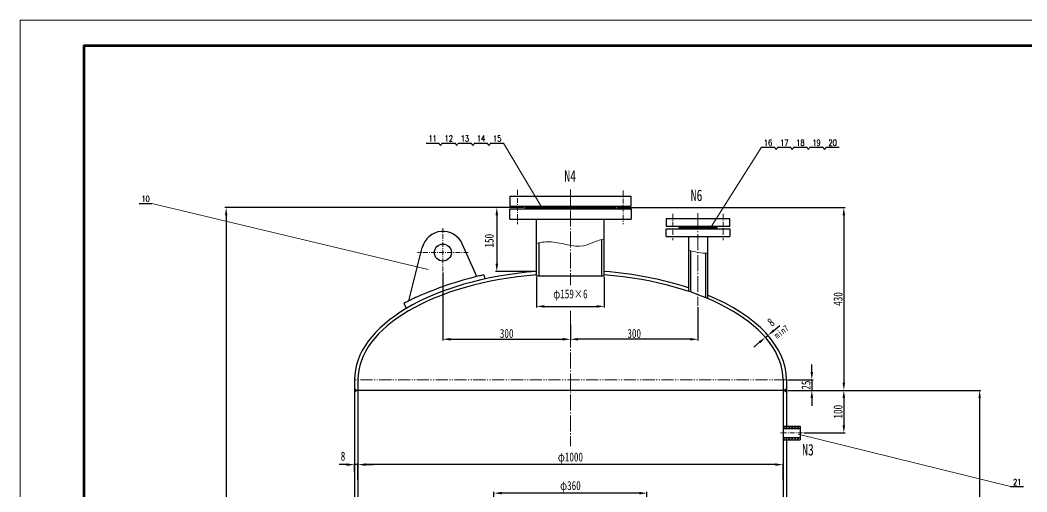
# Model space of a CAD drawing. Header units: millimetres. Extents: x -6371 to 28923, y -4684 to 1396.
# Drawn here: x 25359 to 27727, y -747 to 362 of the extents above; entities that cross this region are included whole.
import ezdxf
from ezdxf.enums import TextEntityAlignment as Align

# ---------------------------------------------------------------- set-up
doc = ezdxf.new("R2010")
doc.units = ezdxf.units.MM
doc.header["$LTSCALE"] = 15
doc.header["$PDMODE"] = 1
for name, pattern in [('JXX-L', [2.95, 1.9, -0.25, 0.15, -0.25, 0.15, -0.25]), ('ZXX-L', [3.28, 2.5, -0.3, 0.18, -0.3]), ('ZXX-S', [1.27, 0.75, -0.2, 0.12, -0.2])]:
    doc.linetypes.add(name, pattern=pattern)
doc.layers.get('Defpoints').update_dxf_attribs({"linetype": 'CONTINUOUS'})
for name, color, linetype, lineweight in [('A 粗实线', 1, 'CONTINUOUS', 25), ('B 细实线', 7, 'CONTINUOUS', 15), ('C 文 字', 2, 'CONTINUOUS', 20), ('D 短中心线', 3, 'ZXX-S', 18), ('E 长中心线', 3, 'ZXX-L', 15), ('I 长双点线', 3, 'JXX-L', 15), ('J 标注尺寸', 2, 'CONTINUOUS', 15)]:
    doc.layers.add(name, color=color, linetype=linetype, lineweight=lineweight)
doc.styles.add('HZTXT', font='SIMFANG.TTF', dxfattribs={"width": 0.75})
doc.styles.add('ROMANC', font='romanc', dxfattribs={"width": 0.7, "height": 6})
doc.dimstyles.new('通用标注4.0', dxfattribs={"dimtxt": 21, "dimasz": 18, "dimexe": 3, "dimexo": 3, "dimgap": 3, "dimtad": 1, "dimdec": 0, "dimzin": 0, "dimdsep": 46, "dimtxsty": 'HZTXT', "dimcen": 3, "dimadec": 0, "dimazin": 0, "dimtfac": 0.375, "dimtdec": 0, "dimtmove": 2, "dimatfit": 3, "dimfxl": 0, "dimtzin": 0, "dimarcsym": 0})

# ---------------------------------------------------------------- blocks, each defined once
blk = doc.blocks.new('*D70')
at = {"layer": 'Defpoints', "color": 0}
for p in [(26547, -78.3), (26479.8, -228.3), (26573.5, -228.3)]:
    blk.add_point(p, dxfattribs=at)
at = {"layer": 'J 标注尺寸', "color": 0, "lineweight": -2}
for p, q in [((26544, -78.3), (26476.8, -78.3)), ((26479.8, -96.3), (26479.8, -210.3)), ((26570.5, -228.3), (26476.8, -228.3))]:
    blk.add_line(p, q, dxfattribs=at)
at = {"layer": 'J 标注尺寸', "color": 0}
for points in [[(26476.8, -96.3), (26482.8, -96.3), (26479.8, -78.3)], [(26476.8, -210.3), (26482.8, -210.3), (26479.8, -228.3)]]:
    blk.add_solid(points, dxfattribs=at)
at = {"layer": 'J 标注尺寸', "color": 0, "insert": (26462.1, -156.2), "char_height": 21, "attachment_point": 5, "rotation": 90, "style": 'HZTXT'}
blk.add_mtext('150', dxfattribs=at)
blk = doc.blocks.new('*D71')
at = {"layer": 'Defpoints', "color": 0}
for p in [(26573.5, -239.2), (26732.5, -239.2), (26732.5, -310.5)]:
    blk.add_point(p, dxfattribs=at)
at = {"layer": 'J 标注尺寸', "color": 0, "lineweight": -2}
for p, q in [((26573.5, -242.2), (26573.5, -313.5)), ((26732.5, -242.2), (26732.5, -313.5)), ((26591.5, -310.5), (26714.5, -310.5))]:
    blk.add_line(p, q, dxfattribs=at)
at = {"layer": 'J 标注尺寸', "color": 0}
for points in [[(26591.5, -307.5), (26591.5, -313.5), (26573.5, -310.5)], [(26714.5, -307.5), (26714.5, -313.5), (26732.5, -310.5)]]:
    blk.add_solid(points, dxfattribs=at)
at = {"layer": 'J 标注尺寸', "color": 0, "insert": (26653, -284.1), "char_height": 21, "attachment_point": 5, "style": 'HZTXT'}
blk.add_mtext('φ159×6', dxfattribs=at)
blk = doc.blocks.new('*D72')
at = {"layer": 'Defpoints', "color": 0}
for p in [(26153, -682.5), (26153, -720.4), (27153, -720.4)]:
    blk.add_point(p, dxfattribs=at)
at = {"layer": 'J 标注尺寸', "color": 0, "lineweight": -2}
for p, q in [((26153, -717.4), (26153, -679.5)), ((27135, -682.5), (26171, -682.5)), ((27153, -717.4), (27153, -679.5))]:
    blk.add_line(p, q, dxfattribs=at)
at = {"layer": 'J 标注尺寸', "color": 0}
for points in [[(26171, -679.5), (26171, -685.5), (26153, -682.5)], [(27135, -679.5), (27135, -685.5), (27153, -682.5)]]:
    blk.add_solid(points, dxfattribs=at)
at = {"layer": 'J 标注尺寸', "color": 0, "insert": (26653, -667.4), "char_height": 21, "attachment_point": 5, "style": 'HZTXT'}
blk.add_mtext('φ1000', dxfattribs=at)
blk = doc.blocks.new('*D73')
at = {"layer": 'Defpoints', "color": 0}
for p in [(26145, -682.5), (26145, -702.4), (26153, -702.4)]:
    blk.add_point(p, dxfattribs=at)
at = {"layer": 'J 标注尺寸', "color": 0, "lineweight": -2}
for p, q in [((26127, -682.5), (26109, -682.5)), ((26145, -699.4), (26145, -679.5)), ((26153, -682.5), (26145, -682.5)), ((26153, -699.4), (26153, -679.5)), ((26171, -682.5), (26189, -682.5))]:
    blk.add_line(p, q, dxfattribs=at)
at = {"layer": 'J 标注尺寸', "color": 0}
for points in [[(26127, -679.5), (26127, -685.5), (26145, -682.5)], [(26171, -679.5), (26171, -685.5), (26153, -682.5)]]:
    blk.add_solid(points, dxfattribs=at)
at = {"layer": 'J 标注尺寸', "color": 0, "insert": (26118, -662.7), "char_height": 21, "attachment_point": 5, "style": 'HZTXT'}
blk.add_mtext('8', dxfattribs=at)
blk = doc.blocks.new('*D75')
at = {"layer": 'Defpoints', "color": 0}
for p in [(27161, -508.1), (27199.2, -608.1), (27296.1, -608.1)]:
    blk.add_point(p, dxfattribs=at)
at = {"layer": 'J 标注尺寸', "color": 0, "lineweight": -2}
for p, q in [((27164, -508.1), (27299.1, -508.1)), ((27296.1, -526.1), (27296.1, -590.1)), ((27202.2, -608.1), (27299.1, -608.1))]:
    blk.add_line(p, q, dxfattribs=at)
at = {"layer": 'J 标注尺寸', "color": 0}
for points in [[(27293.1, -526.1), (27299.1, -526.1), (27296.1, -508.1)], [(27293.1, -590.1), (27299.1, -590.1), (27296.1, -608.1)]]:
    blk.add_solid(points, dxfattribs=at)
at = {"layer": 'J 标注尺寸', "color": 0, "insert": (27282.6, -558.1), "char_height": 21, "attachment_point": 5, "rotation": 90, "style": 'HZTXT'}
blk.add_mtext('100', dxfattribs=at)
blk = doc.blocks.new('*D78')
at = {"layer": 'Defpoints', "color": 0}
for p in [(26473, -749.6), (26473, -802.1), (26833, -802.1)]:
    blk.add_point(p, dxfattribs=at)
at = {"layer": 'J 标注尺寸', "color": 0, "lineweight": -2}
for p, q in [((26473, -799.1), (26473, -746.6)), ((26815, -749.6), (26491, -749.6)), ((26833, -799.1), (26833, -746.6))]:
    blk.add_line(p, q, dxfattribs=at)
at = {"layer": 'J 标注尺寸', "color": 0}
for points in [[(26491, -746.6), (26491, -752.6), (26473, -749.6)], [(26815, -746.6), (26815, -752.6), (26833, -749.6)]]:
    blk.add_solid(points, dxfattribs=at)
at = {"layer": 'J 标注尺寸', "color": 0, "insert": (26653, -734.5), "char_height": 21, "attachment_point": 5, "style": 'HZTXT'}
blk.add_mtext('φ360', dxfattribs=at)
blk = doc.blocks.new('*D87')
at = {"layer": 'Defpoints', "color": 0}
for p in [(26353, -228), (26653, -351.2), (26653, -387.8)]:
    blk.add_point(p, dxfattribs=at)
at = {"layer": 'J 标注尺寸', "color": 0, "lineweight": -2}
for p, q in [((26353, -231), (26353, -390.8)), ((26653, -354.2), (26653, -390.8)), ((26371, -387.8), (26635, -387.8))]:
    blk.add_line(p, q, dxfattribs=at)
at = {"layer": 'J 标注尺寸', "color": 0}
for points in [[(26371, -384.8), (26371, -390.8), (26353, -387.8)], [(26635, -384.8), (26635, -390.8), (26653, -387.8)]]:
    blk.add_solid(points, dxfattribs=at)
at = {"layer": 'J 标注尺寸', "color": 0, "insert": (26503, -374.3), "char_height": 21, "attachment_point": 5, "style": 'HZTXT'}
blk.add_mtext('300', dxfattribs=at)
blk = doc.blocks.new('*D92')
at = {"layer": 'Defpoints', "color": 0}
for p in [(27161, -508.1), (27161, -2058.1), (27615.5, -2058.1)]:
    blk.add_point(p, dxfattribs=at)
at = {"layer": 'J 标注尺寸', "color": 0, "lineweight": -2}
for p, q in [((27164, -508.1), (27618.5, -508.1)), ((27615.5, -526.1), (27615.5, -2040.1)), ((27164, -2058.1), (27618.5, -2058.1))]:
    blk.add_line(p, q, dxfattribs=at)
at = {"layer": 'J 标注尺寸', "color": 0}
for points in [[(27612.5, -526.1), (27618.5, -526.1), (27615.5, -508.1)], [(27612.5, -2040.1), (27618.5, -2040.1), (27615.5, -2058.1)]]:
    blk.add_solid(points, dxfattribs=at)
at = {"layer": 'J 标注尺寸', "color": 0, "insert": (27602, -1283.1), "char_height": 21, "attachment_point": 5, "rotation": 90, "style": 'HZTXT'}
blk.add_mtext('1550', dxfattribs=at)
blk = doc.blocks.new('*D93')
at = {"layer": 'Defpoints', "color": 0}
for p in [(26759, -78.3), (27161, -508.1), (27296.1, -508.1)]:
    blk.add_point(p, dxfattribs=at)
at = {"layer": 'J 标注尺寸', "color": 0, "lineweight": -2}
for p, q in [((26762, -78.3), (27299.1, -78.3)), ((27296.1, -96.3), (27296.1, -490.1)), ((27164, -508.1), (27299.1, -508.1))]:
    blk.add_line(p, q, dxfattribs=at)
at = {"layer": 'J 标注尺寸', "color": 0}
for points in [[(27293.1, -96.3), (27299.1, -96.3), (27296.1, -78.3)], [(27293.1, -490.1), (27299.1, -490.1), (27296.1, -508.1)]]:
    blk.add_solid(points, dxfattribs=at)
at = {"layer": 'J 标注尺寸', "color": 0, "insert": (27282.6, -293.2), "char_height": 21, "attachment_point": 5, "rotation": 90, "style": 'HZTXT'}
blk.add_mtext('430', dxfattribs=at)
blk = doc.blocks.new('*D94')
at = {"layer": 'Defpoints', "color": 0}
for p in [(26547, -78.3), (25843.2, -2828.1), (26224.8, -2828.1)]:
    blk.add_point(p, dxfattribs=at)
at = {"layer": 'J 标注尺寸', "color": 0, "lineweight": -2}
for p, q in [((26544, -78.3), (25840.2, -78.3)), ((25843.2, -96.3), (25843.2, -2810.1)), ((26221.8, -2828.1), (25840.2, -2828.1))]:
    blk.add_line(p, q, dxfattribs=at)
at = {"layer": 'J 标注尺寸', "color": 0}
for points in [[(25840.2, -96.3), (25846.2, -96.3), (25843.2, -78.3)], [(25840.2, -2810.1), (25846.2, -2810.1), (25843.2, -2828.1)]]:
    blk.add_solid(points, dxfattribs=at)
at = {"layer": 'J 标注尺寸', "color": 0, "insert": (25829.7, -1453.2), "char_height": 21, "attachment_point": 5, "rotation": 90, "style": 'HZTXT'}
blk.add_mtext('2750', dxfattribs=at)
blk = doc.blocks.new('*D100')
at = {"layer": 'Defpoints', "color": 0}
for p in [(26953, -309.1), (26653, -372.5), (26653, -387.8)]:
    blk.add_point(p, dxfattribs=at)
at = {"layer": 'J 标注尺寸', "color": 0, "lineweight": -2}
for p, q in [((26953, -312.1), (26953, -390.8)), ((26653, -375.5), (26653, -390.8)), ((26935, -387.8), (26671, -387.8))]:
    blk.add_line(p, q, dxfattribs=at)
at = {"layer": 'J 标注尺寸', "color": 0}
for points in [[(26671, -384.8), (26671, -390.8), (26653, -387.8)], [(26935, -384.8), (26935, -390.8), (26953, -387.8)]]:
    blk.add_solid(points, dxfattribs=at)
at = {"layer": 'J 标注尺寸', "color": 0, "insert": (26803, -374.3), "char_height": 21, "attachment_point": 5, "style": 'HZTXT'}
blk.add_mtext('300', dxfattribs=at)
blk = doc.blocks.new('*D99')
at = {"layer": 'Defpoints', "color": 0}
for p in [(27161, -483.1), (27164, -508.1), (27220.8, -508.1)]:
    blk.add_point(p, dxfattribs=at)
at = {"layer": 'J 标注尺寸', "color": 0, "lineweight": -2}
for p, q in [((27220.8, -465.1), (27220.8, -447.1)), ((27164, -483.1), (27223.8, -483.1)), ((27220.8, -483.1), (27220.8, -508.1)), ((27167, -508.1), (27223.8, -508.1)), ((27220.8, -526.1), (27220.8, -544.1))]:
    blk.add_line(p, q, dxfattribs=at)
at = {"layer": 'J 标注尺寸', "color": 0}
for points in [[(27217.8, -465.1), (27223.8, -465.1), (27220.8, -483.1)], [(27217.8, -526.1), (27223.8, -526.1), (27220.8, -508.1)]]:
    blk.add_solid(points, dxfattribs=at)
at = {"layer": 'J 标注尺寸', "color": 0, "insert": (27207.3, -495.6), "char_height": 21, "attachment_point": 5, "rotation": 90, "style": 'HZTXT'}
blk.add_mtext('25', dxfattribs=at)
blk = doc.blocks.new('*D103')
at = {"layer": 'Defpoints', "color": 0}
for p in [(27117.5, -378.6), (27115, -387.5), (27120.9, -382.6)]:
    blk.add_point(p, dxfattribs=at)
at = {"layer": 'J 标注尺寸', "color": 0, "lineweight": -2}
for p, q in [((27111.7, -383.5), (27117.5, -378.6)), ((27118.9, -380.3), (27115.6, -376.3)), ((27131.4, -367.1), (27145.2, -355.6)), ((27097.8, -395), (27084, -406.6)), ((27113.1, -385.2), (27109.7, -381.2))]:
    blk.add_line(p, q, dxfattribs=at)
at = {"layer": 'J 标注尺寸', "color": 0}
for points in [[(27129.5, -364.8), (27133.3, -369.4), (27117.5, -378.6)], [(27095.9, -392.7), (27099.7, -397.4), (27111.7, -383.5)]]:
    blk.add_solid(points, dxfattribs=at)
at = {"layer": 'J 标注尺寸', "color": 0, "insert": (27124.7, -347.9), "char_height": 21, "attachment_point": 5, "rotation": 39.779, "style": 'HZTXT'}
blk.add_mtext('8', dxfattribs=at)

msp = doc.modelspace()

# ---------------------------------------------------------------- hatches: boundary and pattern name
at = {"layer": 'B 细实线'}
h = msp.add_hatch(dxfattribs=at)
h.set_pattern_fill('ANSI31', color=256, scale=1.5, style=0)
h.set_pattern_definition([(45, (20166.8073, -2591.63), (-3.367596, 3.367596), [])])
h.paths.add_polyline_path([(27183, -592.1), (27153, -592.1), (27153, -596.8), (27183, -596.8)])
h.paths.add_polyline_path([(27183, -596.8), (27153, -596.8), (27153, -597.8), (27183, -597.8)])
h.paths.add_polyline_path([(27193, -592.1), (27183, -592.1), (27183, -596.8), (27193, -596.8)])
h.paths.add_polyline_path([(27193, -596.8), (27183, -596.8), (27183, -597.8), (27193, -597.8)])
h.paths.add_polyline_path([(27183, -618.4), (27153, -618.4), (27153, -619.4), (27183, -619.4)])
h.paths.add_polyline_path([(27193, -618.4), (27183, -618.4), (27183, -619.4), (27193, -619.4)])
h.paths.add_polyline_path([(27193, -619.4), (27183, -619.4), (27183, -624.1), (27193, -624.1)])
h.paths.add_polyline_path([(27183, -619.4), (27153, -619.4), (27153, -624.1), (27183, -624.1)])

# ---------------------------------------------------------------- linework, layer by layer
at = {"layer": 'A 粗实线'}
for p, q in [((26313.3, 73.4), (26343.6, 73.4)), ((26351.2, 73.4), (26381.6, 73.4)), ((26389.2, 73.4), (26419.6, 73.4)), ((26427.2, 73.4), (26457.5, 73.4)), ((26465.2, 73.4), (26495.5, 73.4)), ((27102.5, 63.6), (27132.8, 63.6)), ((27140.5, 63.6), (27170.8, 63.6)), ((27178.5, 63.6), (27208.8, 63.6)), ((27216.4, 63.6), (27246.8, 63.6)), ((27254.4, 63.6), (27284.8, 63.6)), ((25638.3, -68.5), (25668.6, -68.5)), ((26510.5, -51.3), (26795.5, -51.3)), ((26510.5, -51.3), (26510.5, -75.3)), ((26795.5, -75.3), (26795.5, -51.3)), ((26510.5, -75.3), (26795.5, -75.3)), ((26510.5, -105.3), (26510.5, -81.3)), ((26510.5, -81.3), (26795.5, -81.3)), ((26547, -75.3), (26547, -78.3)), ((26547, -81.3), (26547, -78.3)), ((26547, -78.3), (26759, -78.3)), ((26547, -78.3), (26759, -78.3)), ((26759, -78.3), (26759, -75.3)), ((26759, -78.3), (26759, -81.3)), ((26795.5, -81.3), (26795.5, -105.3)), ((26510.5, -105.3), (26795.5, -105.3)), ((26573.5, -239.2), (26573.5, -105.3)), ((26732.5, -239.2), (26732.5, -105.3)), ((26878, -103.9), (27028, -103.9)), ((26878, -103.9), (26878, -121.9)), ((27028, -121.9), (27028, -103.9)), ((26878, -121.9), (27028, -121.9)), ((26878, -145.9), (26878, -127.9)), ((26878, -127.9), (27028, -127.9)), ((26909, -121.9), (26909, -124.9)), ((26909, -127.9), (26909, -124.9)), ((26909, -124.9), (26997, -124.9)), ((26909, -124.9), (26997, -124.9)), ((26997, -124.9), (26997, -121.9)), ((26997, -124.9), (26997, -127.9)), ((27028, -127.9), (27028, -145.9)), ((26433, -240.3), (26398.6, -163.7)), ((26579.5, -239.2), (26579.5, -161.1)), ((26726.5, -239.2), (26726.5, -153.5)), ((26878, -145.9), (27028, -145.9)), ((26930.5, -145.9), (26930.5, -275.1)), ((26975.5, -145.9), (26975.5, -292)), ((26273, -297.6), (26304.5, -172)), ((26935.5, -180), (26935.5, -276.8)), ((26970.5, -185.6), (26970.5, -290)), ((26449, -236.4), (26451.3, -246.2)), ((26732.5, -239.2), (26573.5, -239.2)), ((26261.1, -303.7), (26267.2, -315.2)), ((26145, -483.1), (26145, -2083.1)), ((26153, -483.1), (26153, -2083.1)), ((27153, -483.1), (27153, -1495.1)), ((27161, -483.1), (27161, -592.1)), ((27161, -508.1), (26145, -508.1)), ((27153, -592.1), (27193, -592.1)), ((27153, -592.1), (27153, -624.1)), ((27153, -597.8), (27193, -597.8)), ((27193, -592.1), (27193, -624.1)), ((27153, -618.4), (27193, -618.4)), ((27153, -624.1), (27193, -624.1)), ((27161, -624.1), (27161, -1495.1)), ((27688.4, -734.3), (27718.7, -734.3))]:
    msp.add_line(p, q, dxfattribs=at)
at = {"layer": 'A 粗实线', "color": 5, "lineweight": 120}
msp.add_lwpolyline([(28862.5, -4623.6), (28862.5, 302.4), (25508.5, 302.4), (25508.5, -4623.6)], close=True, dxfattribs=at)
at = {"layer": 'A 粗实线'}
msp.add_circle((26353, -184.1), 20, dxfattribs=at)
msp.add_arc((26353, -184.1), 50, 24.1655, 165.9276, dxfattribs=at)
for major_axis, ratio, start_param, end_param in [((-508, 0), 0.507874, 4.869531, 6.283185), ((-500, 0), 0.5, 4.872067, 6.283185), ((-508, 0), 0.507874, 4.134497, 4.555247), ((-500, 0), 0.5, 3.141593, 4.552711), ((-508, 0), 0.507874, 3.141593, 4.024584)]:
    msp.add_ellipse((26653, -483.1), major_axis=major_axis, ratio=ratio, start_param=start_param, end_param=end_param, dxfattribs=at)
msp.add_open_spline([(26449, -236.4), (26445.5, -237.2), (26442, -238.1), (26412.2, -245.3), (26386.7, -252.6), (26338, -269.1), (26314.8, -278.2), (26282, -293.1), (26271.4, -298.3), (26261.1, -303.7)], degree=3, knots=[5.1363138, 5.1363138, 5.1363138, 5.1363138, 5.1550395, 5.1550395, 5.296664, 5.296664, 5.4382886, 5.4382886, 5.5091509, 5.5091509, 5.5091509, 5.5091509], dxfattribs=at)
for points in [[(26153, -508.1), (26145, -502.5), (26145, -513.7)], [(27153, -508.1), (27161, -502.5), (27161, -513.7)]]:
    msp.add_solid(points, dxfattribs=at)
at = {"layer": 'B 细实线'}
for p, q in [((26343.6, 73.4), (26347.4, 68)), ((26351.2, 73.4), (26347.4, 68)), ((26381.6, 73.4), (26385.4, 68)), ((26389.2, 73.4), (26385.4, 68)), ((26419.6, 73.4), (26423.4, 68)), ((26427.2, 73.4), (26423.4, 68)), ((26457.5, 73.4), (26461.4, 68)), ((26465.2, 73.4), (26461.4, 68)), ((26585.5, -78.2), (26495.5, 73.4)), ((26984.6, -121.9), (27102.5, 63.6)), ((27132.8, 63.6), (27136.6, 58.2)), ((27140.5, 63.6), (27136.6, 58.2)), ((27170.8, 63.6), (27174.6, 58.2)), ((27178.5, 63.6), (27174.6, 58.2)), ((27208.8, 63.6), (27212.6, 58.2)), ((27216.4, 63.6), (27212.6, 58.2)), ((27246.8, 63.6), (27250.6, 58.2)), ((27254.4, 63.6), (27250.6, 58.2)), ((26318.2, -224), (25668.6, -68.5)), ((27153, -596.8), (27193, -596.8)), ((27188.8, -610.9), (27688.4, -734.3)), ((27153, -619.4), (27193, -619.4))]:
    msp.add_line(p, q, dxfattribs=at)
msp.add_lwpolyline([(28922.5, -4683.6), (28922.5, 362.4), (25358.5, 362.4), (25358.5, -4683.6)], close=True, dxfattribs=at)
msp.add_open_spline([(26732.5, -152.4), (26716.4, -154.2), (26675.7, -181), (26621.5, -154.9), (26585, -159.7), (26573.5, -162.3)], degree=3, knots=[31.600189, 31.600189, 31.600189, 31.600189, 82.182452, 157.96386, 193.307508, 193.307508, 193.307508, 193.307508], dxfattribs=at)
msp.add_open_spline([(26975.5, -185.5), (26960.6, -186.3), (26945.5, -182.1), (26930.5, -178.9)], degree=3, dxfattribs=at)
at = {"layer": 'D 短中心线'}
for p, q in [((26528.7, -36.7), (26528.7, -117.3)), ((26777.2, -38.3), (26777.2, -117.3)), ((26893.5, -93), (26893.5, -154.9)), ((27012.5, -92.7), (27012.5, -154.9)), ((26353, -228), (26353, -126.6)), ((26412.6, -184.1), (26293.3, -184.1)), ((27199.2, -608.1), (27146.7, -608.1))]:
    msp.add_line(p, q, dxfattribs=at)
at = {"layer": 'E 长中心线'}
for p, q in [((26653, -36), (26653, -261)), ((26953, -91.5), (26953, -309.1)), ((26653, -320.8), (26653, -638.8))]:
    msp.add_line(p, q, dxfattribs=at)
at = {"layer": 'I 长双点线'}
msp.add_line((27161, -483.1), (26145, -483.1), dxfattribs=at)

# ---------------------------------------------------------------- texts
at = {"layer": 'C 文 字', "style": 'ROMANC', "width": 0.8}
for s, p in [('11', (26328.8, 84.1)), ('12', (26366.7, 84.1)), ('13', (26404.7, 84.1)), ('14', (26442.7, 84.1)), ('15', (26480.7, 84.1)), ('16', (27118, 74.3)), ('17', (27156, 74.3)), ('18', (27193.9, 74.3)), ('19', (27231.9, 74.3)), ('20', (27269.9, 74.3)), ('10', (25653.8, -57.8)), ('21', (27703.9, -723.7))]:
    msp.add_text(s, height=14.23, dxfattribs=at).set_placement(p, align=Align.MIDDLE)
at = {"layer": 'C 文 字', "char_height": 26.89, "width": 430.272, "attachment_point": 1, "style": 'HZTXT'}
for s, insert in [('N4', (26638.6, 9.4)), ('N6', (26935.9, -35.9)), ('N3', (27198.1, -634))]:
    msp.add_mtext(s, dxfattribs=dict(at, insert=insert))
at = {"layer": 'C 文 字', "insert": (27130, -375.3), "char_height": 15, "width": 430.272, "attachment_point": 1, "rotation": 37.7863, "style": 'HZTXT'}
msp.add_mtext('min7', dxfattribs=at)

# ---------------------------------------------------------------- dimensions: what is measured, and where the dimension line sits
at = {"layer": 'J 标注尺寸'}
for base, p1, p2, picture, middle in [((25843.2, -2828.1), (26547, -78.3), (26224.8, -2828.1), '*D94', (25829.7, -1453.2)), ((27296.1, -508.1), (26759, -78.3), (27161, -508.1), '*D93', (27282.6, -293.2)), ((27220.8, -508.1), (27161, -483.1), (27164, -508.1), '*D99', (27207.3, -495.6)), ((27296.1, -608.1), (27161, -508.1), (27199.2, -608.1), '*D75', (27282.6, -558.1)), ((27615.5, -2058.1), (27161, -508.1), (27161, -2058.1), '*D92', (27602, -1283.1))]:
    dim = msp.add_linear_dim(base=base, p1=p1, p2=p2, angle=90, dimstyle='通用标注4.0', dxfattribs=at)
    dim.commit()
    dim.dimension.update_dxf_attribs({"geometry": picture, "text_midpoint": middle})
for base, p1, p2, angle, picture, middle, dimtype in [((26479.8, -228.3), (26547, -78.3), (26573.5, -228.3), 270, '*D70', (26462.1, -156.2), 160), ((27117.5, -378.6), (27115, -387.5), (27120.9, -382.6), 39.779, '*D103', (27124.7, -347.9), 161)]:
    dim = msp.add_linear_dim(base=base, p1=p1, p2=p2, angle=angle, dimstyle='通用标注4.0', dxfattribs=at)
    dim.commit()
    dim.dimension.update_dxf_attribs({"geometry": picture, "text_midpoint": middle, "dimtype": dimtype})
for p1, p2, picture, middle in [((26353, -228), (26653, -351.2), '*D87', (26503, -374.3)), ((26953, -309.1), (26653, -372.5), '*D100', (26803, -374.3))]:
    dim = msp.add_linear_dim(base=(26653, -387.8), p1=p1, p2=p2, dimstyle='通用标注4.0', dxfattribs=at)
    dim.commit()
    dim.dimension.update_dxf_attribs({"geometry": picture, "text_midpoint": middle})
for base, p1, p2, text, picture, middle in [((26732.5, -310.5), (26573.5, -239.2), (26732.5, -239.2), 'φ<>×6', '*D71', (26653, -284.1)), ((26145, -682.5), (26153, -702.4), (26145, -702.4), '8', '*D73', (26118, -662.7))]:
    dim = msp.add_linear_dim(base=base, p1=p1, p2=p2, text=text, dimstyle='通用标注4.0', dxfattribs=at)
    dim.commit()
    dim.dimension.update_dxf_attribs({"geometry": picture, "text_midpoint": middle, "dimtype": 160})
for base, p1, p2, picture, middle in [((26153, -682.5), (27153, -720.4), (26153, -720.4), '*D72', (26653, -667.4)), ((26473, -749.6), (26833, -802.1), (26473, -802.1), '*D78', (26653, -734.5))]:
    dim = msp.add_linear_dim(base=base, p1=p1, p2=p2, text='φ<>', dimstyle='通用标注4.0', dxfattribs=at)
    dim.commit()
    dim.dimension.update_dxf_attribs({"geometry": picture, "text_midpoint": middle})

doc.saveas('drawing.dxf')
